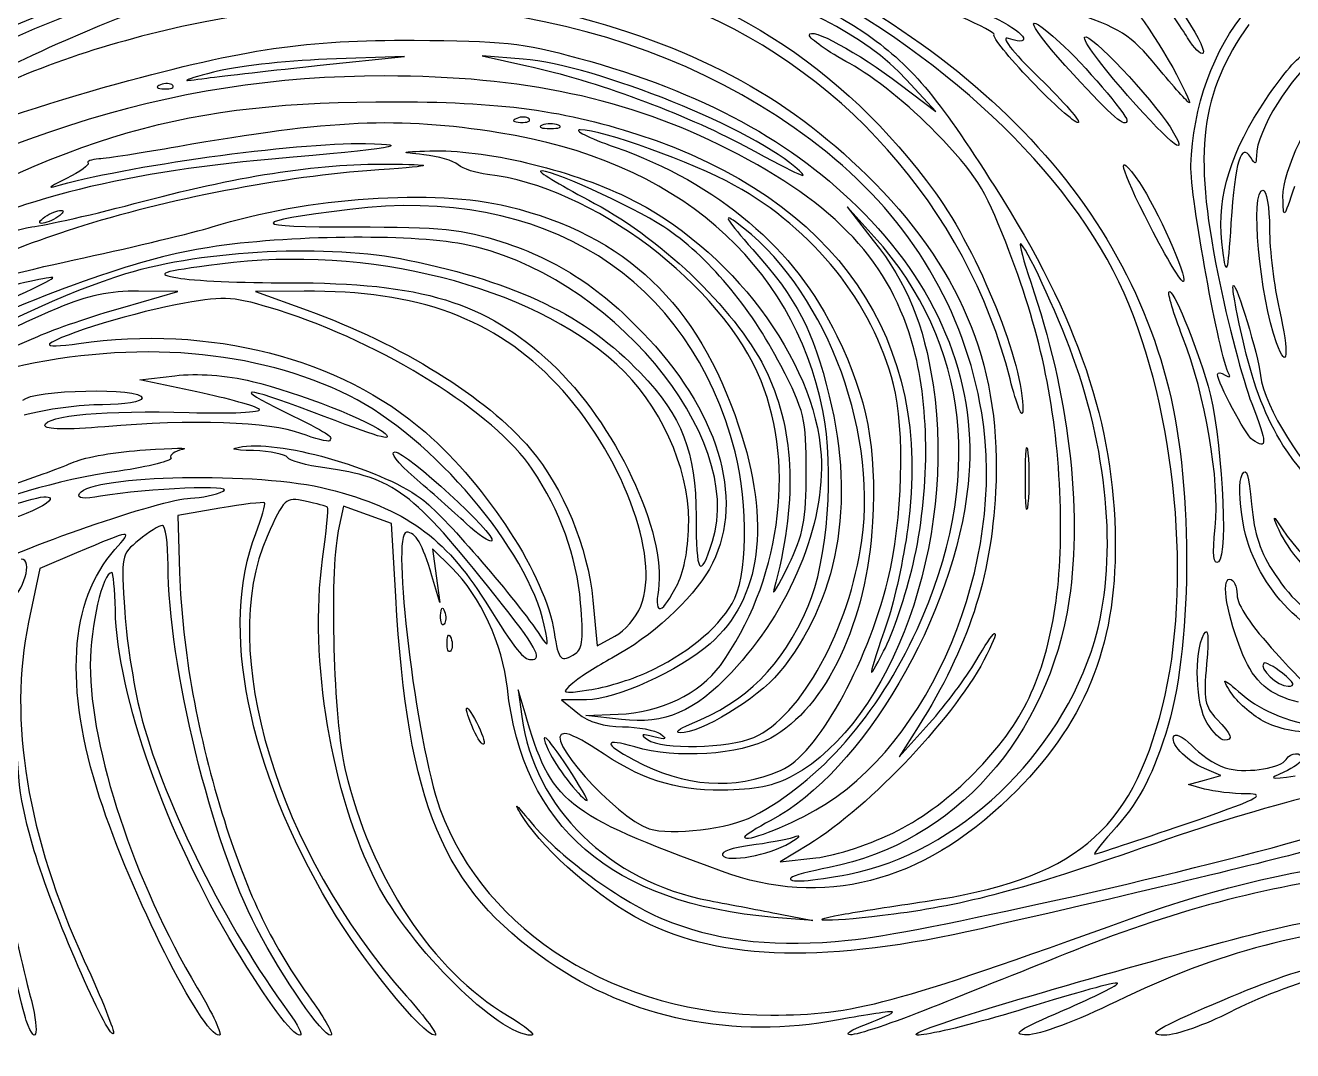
# Model space of a CAD drawing. Header units: millimetres. Extents: x 0.04 to 5.52, y 0.08 to 1.95.
# Drawn here: x 2.042 to 3.516, y 0.083 to 1.275 of the extents above; entities that cross this region are included whole.
import ezdxf

# ---------------------------------------------------------------- set-up
doc = ezdxf.new("R2010")
doc.units = ezdxf.units.MM
doc.layers.add('Layer_1', color=7, linetype='CONTINUOUS')

msp = doc.modelspace()

# ---------------------------------------------------------------- linework, layer by layer
at = {"layer": 'Layer_1', "color": 7}
for points in [[(3.393554, 1.260461)], [(2.385119, 1.22871)], [(3.358045, 1.226882)], [(3.211379, 1.210865)], [(3.260722, 1.217966)], [(2.213598, 1.205383)], [(3.323642, 1.193634)], [(2.627884, 1.166371)], [(2.661937, 1.159022)], [(2.942146, 1.10603)], [(3.504397, 1.075844)], [(2.064988, 1.052422)], [(3.349974, 1.041443)], [(3.434372, 1.013132)], [(2.056792, 0.913439)], [(3.496936, 0.905962)], [(2.362521, 0.800572)], [(3.468926, 0.793128)], [(2.950055, 0.75593)], [(3.204925, 0.748129)], [(2.554355, 0.696087)], [(3.425531, 0.691164)], [(3.074375, 0.64853)], [(2.800763, 0.625735)], [(2.757912, 0.599722)], [(2.525064, 0.588846)], [(2.532597, 0.557636)], [(2.681925, 0.544637)], [(2.764774, 0.522443)], [(3.503805, 0.521513)], [(2.735379, 0.46776)], [(3.41629, 0.463493)], [(3.481482, 0.465954)], [(2.563356, 0.455889)], [(2.889321, 0.447026)], [(2.673291, 0.411548)], [(2.920929, 0.408819)], [(2.888561, 0.355265)], [(2.961219, 0.362587)], [(2.931224, 0.324422)], [(3.056599, 0.338713)], [(2.999838, 0.287949)], [(2.991485, 0.240946)], [(3.413303, 0.132395)], [(3.115769, 0.117044)]]:
    msp.add_lwpolyline(points, close=True, dxfattribs=at)
for points in [[(2.385119, 1.22871), (2.483041, 1.238978), (2.392651, 1.235652)], [(2.621081, 1.235765), (2.573431, 1.239537), (2.625258, 1.22821)], [(3.059276, 1.206474), (3.100704, 1.175023), (3.066808, 1.211861)], [(3.029263, 1.029103), (2.997777, 1.064127), (3.028117, 1.025115)], [(2.155378, 0.947161), (2.219404, 0.965453), (2.173625, 0.966024)], [(2.366287, 0.965949), (2.309794, 0.965421), (2.370054, 0.94376)], [(2.241757, 0.848759), (2.175313, 0.862693), (2.21619, 0.867632)], [(2.268365, 0.713602), (2.219404, 0.705197), (2.221544, 0.638876)], [(2.472844, 0.610806), (2.467976, 0.695871), (2.43998, 0.705887), (2.411984, 0.715904), (2.406084, 0.687143)], [(2.538007, 0.644161), (2.51568, 0.666185), (2.519925, 0.634975), (2.52417, 0.603766), (2.514904, 0.634991)], [(2.101508, 0.661469), (2.058937, 0.643333), (2.045909, 0.580873)], [(2.702089, 0.606752), (2.707138, 0.553679), (2.72773, 0.564709)], [(2.623161, 0.475026), (2.615207, 0.502334), (2.619395, 0.471124)], [(2.694817, 0.490655), (2.665555, 0.490649), (2.684707, 0.475044)], [(2.735379, 0.467759), (2.69395, 0.4725), (2.731613, 0.473944)], [(3.080362, 0.45944), (3.058314, 0.42433), (3.093217, 0.463341)], [(3.413303, 0.386933), (3.394471, 0.392238), (3.413303, 0.397435), (3.432134, 0.402633), (3.412993, 0.410717)], [(2.952972, 0.322435), (2.919925, 0.302153), (2.961353, 0.306864)], [(2.919925, 0.241333), (2.957587, 0.233857), (2.912393, 0.237665)]]:
    msp.add_lwpolyline(points, dxfattribs=at)
for points in [[(2.089099, 1.258011), (2.512931, 1.445528), (2.883029, 1.380508), (3.100351, 1.080352)], [(2.436065, 1.38027), (2.641507, 1.400053), (2.89571, 1.350603), (3.016897, 1.267281)], [(2.782689, 1.407053), (3.104748, 1.292278), (3.311362, 1.097747), (3.37167, 0.852517)], [(1.488452, 0.99178), (2.019174, 1.2913), (2.17483, 1.355113), (2.436065, 1.38027)], [(3.066808, 1.211861), (2.97147, 1.315473), (2.733319, 1.380334), (2.486807, 1.369826)], [(2.486807, 1.369826), (2.217583, 1.35835), (2.053701, 1.295347), (1.547457, 1.008702)], [(1.729792, 1.226299), (1.836368, 1.282614), (1.934699, 1.319364), (2.078747, 1.356719)], [(2.97429, 1.127201), (2.776877, 1.287202), (2.487697, 1.339321), (2.196734, 1.267341)], [(3.319623, 0.963808), (3.257452, 1.104475), (3.105068, 1.247654), (2.922939, 1.336532)], [(3.345858, 1.339813), (3.359454, 1.335268), (3.417656, 1.249392), (3.411478, 1.242992)], [(3.168422, 1.264323), (3.171779, 1.267801), (3.102303, 1.298628), (3.042328, 1.320273)], [(3.298723, 1.325507), (3.31017, 1.325507), (3.349372, 1.275164), (3.376188, 1.226027)], [(3.393554, 1.260461), (3.386173, 1.272634), (3.369957, 1.296292), (3.35752, 1.313034)], [(3.187046, 0.864061), (3.13683, 1.062654), (2.987773, 1.22993), (2.79664, 1.302185)], [(3.260722, 1.217966), (3.206872, 1.276626), (3.197816, 1.298186), (3.245082, 1.255199)], [(2.675119, 1.287261), (2.827373, 1.247942), (2.935159, 1.188443), (3.02987, 1.091435)], [(3.166614, 1.284902), (3.202575, 1.2689), (3.217144, 1.249448), (3.185445, 1.259759)], [(3.358045, 1.226882), (3.326311, 1.265358), (3.317856, 1.270657), (3.252217, 1.293202)], [(3.397366, 1.112407), (3.399132, 1.179607), (3.424048, 1.248637), (3.462547, 1.292991)], [(2.196734, 1.267341), (2.092232, 1.241488), (2.010853, 1.209399), (1.908041, 1.153503)], [(2.953821, 1.263704), (2.953821, 1.274306), (3.010293, 1.243659), (3.059276, 1.206474)], [(3.016897, 1.267281), (3.071257, 1.229906), (3.101759, 1.193901), (3.169619, 1.087008)], [(3.273801, 1.261559), (3.279294, 1.267161), (3.351483, 1.191099), (3.373085, 1.156948)], [(3.464675, 1.276037), (3.408224, 1.196556), (3.399867, 1.129274), (3.428651, 0.98604)], [(1.699919, 1.056371), (1.874737, 1.154404), (1.990567, 1.214417), (2.089099, 1.258011)], [(2.148663, 1.207144), (2.299976, 1.248362), (2.367513, 1.258264), (2.49434, 1.257824)], [(2.49434, 1.257824), (2.595213, 1.257473), (2.621147, 1.254665), (2.685011, 1.237171)], [(3.000899, 1.230623), (2.975006, 1.244691), (2.953821, 1.259577), (2.953821, 1.263704)], [(3.211379, 1.210865), (3.18549, 1.237923), (3.166159, 1.261979), (3.168422, 1.264323)], [(3.185445, 1.259759), (3.174996, 1.263158), (3.188717, 1.245536), (3.221224, 1.213808)], [(3.245082, 1.255199), (3.271839, 1.230863), (3.322913, 1.171564), (3.322913, 1.164832)], [(3.323642, 1.193634), (3.293294, 1.227999), (3.270866, 1.258565), (3.273801, 1.261559)], [(3.411478, 1.242992), (3.409, 1.240426), (3.400935, 1.248287), (3.393554, 1.260461)], [(3.546401, 1.240595), (3.513871, 1.217411), (3.473729, 1.152743), (3.473447, 1.123065)], [(3.477308, 1.178049), (3.495938, 1.20734), (3.517843, 1.235), (3.525987, 1.239515)], [(2.2533, 1.213819), (2.271943, 1.216361), (2.331261, 1.223062), (2.385119, 1.22871)], [(2.392651, 1.235652), (2.342937, 1.233823), (2.283618, 1.227122), (2.260833, 1.220761)], [(2.942146, 1.106029), (2.891664, 1.15394), (2.705752, 1.229064), (2.621081, 1.235765)], [(2.625258, 1.22821), (2.704252, 1.210945), (2.807421, 1.172949), (2.878496, 1.134944)], [(2.685011, 1.237171), (2.830091, 1.197429), (2.935065, 1.140309), (3.017365, 1.056324)], [(3.100904, 1.150191), (3.070142, 1.182073), (3.028262, 1.215756), (3.000899, 1.230623)], [(3.395539, 1.185064), (3.393887, 1.185064), (3.377015, 1.203882), (3.358045, 1.226882)], [(3.376188, 1.226027), (3.388483, 1.203497), (3.397191, 1.185064), (3.395539, 1.185064)], [(2.460246, 1.21625), (2.208116, 1.216325), (1.984427, 1.143978), (1.699662, 0.970263)], [(2.213598, 1.205383), (2.211094, 1.207975), (2.204598, 1.208253), (2.19916, 1.205999)], [(2.260833, 1.220761), (2.220893, 1.209612), (2.220623, 1.209363), (2.2533, 1.213819)], [(2.859665, 1.130922), (2.743516, 1.189919), (2.620481, 1.216204), (2.460246, 1.21625)], [(3.266201, 1.162006), (3.261939, 1.161821), (3.237269, 1.183807), (3.211379, 1.210865)], [(3.221224, 1.213808), (3.250224, 1.185502), (3.270464, 1.162192), (3.266201, 1.162006)], [(3.322913, 1.164832), (3.322913, 1.154262), (3.30571, 1.168959), (3.260722, 1.217966)], [(1.700923, 1.018565), (1.830592, 1.098485), (1.97857, 1.16081), (2.148663, 1.207144)], [(2.19916, 1.205999), (2.193151, 1.203508), (2.194936, 1.201659), (2.203711, 1.201285)], [(2.203711, 1.201285), (2.211652, 1.200946), (2.216101, 1.202791), (2.213598, 1.205383)], [(3.373085, 1.156948), (3.39797, 1.117608), (3.377112, 1.133084), (3.323642, 1.193634)], [(1.81265, 0.987157), (2.085948, 1.14515), (2.21027, 1.183989), (2.449601, 1.186145)], [(2.449601, 1.186145), (2.586164, 1.187375), (2.663273, 1.177813), (2.75421, 1.148373)], [(3.504397, 1.075844), (3.504003, 1.105731), (3.538396, 1.177867), (3.555799, 1.183682)], [(2.592851, 1.150298), (2.47466, 1.168753), (2.399169, 1.16545), (2.219404, 1.133958)], [(2.613447, 1.166987), (2.607438, 1.164496), (2.609223, 1.162647), (2.617998, 1.162273)], [(2.627884, 1.166371), (2.625381, 1.168963), (2.618884, 1.169241), (2.613447, 1.166987)], [(2.617998, 1.162273), (2.625938, 1.161934), (2.630387, 1.163778), (2.627884, 1.166371)], [(3.434372, 1.013131), (3.426485, 1.068035), (3.439755, 1.119005), (3.477308, 1.178049)], [(2.969476, 0.827107), (2.934713, 1.000563), (2.797452, 1.11835), (2.592851, 1.150298)], [(2.643106, 1.159022), (2.637927, 1.156857), (2.642164, 1.155086), (2.652522, 1.155086)], [(2.661937, 1.159022), (2.656759, 1.161186), (2.648285, 1.161186), (2.643106, 1.159022)], [(2.652522, 1.155086), (2.662879, 1.155086), (2.667116, 1.156857), (2.661937, 1.159022)], [(2.68734, 1.153655), (2.678547, 1.153545), (2.696775, 1.144504), (2.727847, 1.133564)], [(2.866793, 1.088965), (2.81746, 1.116185), (2.71264, 1.153971), (2.68734, 1.153655)], [(3.182055, 1.022891), (3.157526, 1.08585), (3.1469, 1.102519), (3.100904, 1.150191)], [(2.074925, 1.087315), (2.157381, 1.111644), (2.35453, 1.138974), (2.437846, 1.137625)], [(2.437846, 1.137625), (2.498015, 1.136653), (2.469666, 1.131938), (2.328625, 1.119466)], [(2.75421, 1.148373), (2.985623, 1.073454), (3.09868, 0.908683), (3.068251, 0.690684)], [(2.878496, 1.134944), (2.94698, 1.098326), (2.953277, 1.095465), (2.942146, 1.10603)], [(3.466856, 1.12153), (3.455666, 1.139823), (3.44886, 1.117165), (3.443949, 1.045273)], [(2.219404, 1.133958), (2.177975, 1.126701), (2.136735, 1.120308), (2.127759, 1.119752)], [(2.505543, 1.124653), (2.476812, 1.127685), (2.477118, 1.127881), (2.512584, 1.129136)], [(2.545514, 1.11294), (2.540049, 1.117638), (2.522062, 1.122909), (2.505543, 1.124653)], [(2.512584, 1.129136), (2.57456, 1.131329), (2.674129, 1.107936), (2.741709, 1.075306)], [(2.727847, 1.133564), (2.84826, 1.091164), (2.936869, 1.015755), (2.985807, 0.914029)], [(3.075238, 0.898921), (3.048372, 0.999278), (2.98539, 1.06706), (2.859665, 1.130922)], [(3.154132, 0.824625), (3.134017, 0.943971), (3.072349, 1.047726), (2.97429, 1.127201)], [(3.349974, 1.041443), (3.314325, 1.110858), (3.308534, 1.134268), (3.337399, 1.092278)], [(3.473447, 1.123065), (3.473368, 1.113289), (3.472077, 1.112991), (3.466856, 1.12153)], [(2.328625, 1.119466), (2.146941, 1.1034), (2.019314, 1.069968), (1.908418, 1.009393)], [(2.115105, 1.114944), (2.117122, 1.112853), (2.105823, 1.104874), (2.089997, 1.097209)], [(2.43917, 1.106009), (2.334245, 1.098218), (2.191347, 1.0696), (2.090835, 1.03625)], [(2.127759, 1.119752), (2.118782, 1.119197), (2.113088, 1.117032), (2.115105, 1.114944)], [(2.179536, 1.070575), (2.296472, 1.101601), (2.389261, 1.115298), (2.471742, 1.11371)], [(2.471742, 1.11371), (2.52208, 1.112741), (2.518531, 1.111903), (2.43917, 1.106009)], [(2.579506, 1.10173), (2.566275, 1.103199), (2.550979, 1.108241), (2.545514, 1.11294)], [(2.640979, 1.105486), (2.639572, 1.104029), (2.667863, 1.087222), (2.703848, 1.06814)], [(2.784382, 1.040858), (2.747671, 1.065019), (2.646103, 1.110793), (2.640979, 1.105486)], [(3.441484, 0.869936), (3.430665, 0.888069), (3.396416, 1.076296), (3.397366, 1.112407)], [(2.089997, 1.097209), (2.074171, 1.089543), (2.067388, 1.085091), (2.074925, 1.087315)], [(2.897701, 0.861541), (2.852613, 0.973318), (2.70023, 1.088344), (2.579506, 1.10173)], [(3.02987, 1.091435), (3.134047, 0.984731), (3.177602, 0.873334), (3.170198, 0.73253)], [(3.337399, 1.092278), (3.357777, 1.062635), (3.393466, 0.982461), (3.38855, 0.97737)], [(2.259446, 1.040853), (2.369978, 1.075301), (2.518126, 1.085481), (2.60356, 1.064499)], [(2.867308, 0.779278), (2.815142, 0.982337), (2.645013, 1.089357), (2.419403, 1.061033)], [(3.051687, 0.857578), (3.026958, 0.952709), (2.958522, 1.038353), (2.866793, 1.088965)], [(3.100351, 1.080352), (3.1508, 1.010675), (3.203049, 0.880564), (3.201978, 0.827282)], [(3.169619, 1.087008), (3.26658, 0.934274), (3.30821, 0.811279), (3.309414, 0.673987)], [(3.496937, 0.905962), (3.477173, 0.95981), (3.466132, 1.083634), (3.481095, 1.083634)], [(3.481095, 1.083634), (3.485238, 1.083634), (3.488677, 1.063445), (3.488739, 1.03877)], [(3.517726, 1.087915), (3.505002, 1.049305), (3.504742, 1.049069), (3.504397, 1.075844)], [(2.049923, 1.040889), (2.064423, 1.042149), (2.122749, 1.055508), (2.179536, 1.070575)], [(2.419403, 1.061033), (2.298953, 1.045912), (2.300345, 1.040719), (2.424855, 1.0407)], [(2.60356, 1.064499), (2.740997, 1.030746), (2.823487, 0.952167), (2.87151, 0.809252)], [(2.703848, 1.06814), (2.785763, 1.0247), (2.87284, 0.938967), (2.904945, 0.870147)], [(2.741709, 1.075306), (2.861323, 1.017552), (2.960389, 0.885922), (2.967393, 0.775438)], [(2.061222, 1.044858), (2.057079, 1.044858), (2.058774, 1.04826), (2.064988, 1.052422)], [(2.080053, 1.052422), (2.073839, 1.048262), (2.065365, 1.044858), (2.061222, 1.044858)], [(2.064988, 1.052422), (2.071202, 1.056581), (2.079676, 1.059985), (2.083819, 1.059985)], [(2.083819, 1.059985), (2.087962, 1.059985), (2.086267, 1.056583), (2.080053, 1.052422)], [(2.867922, 1.046566), (2.851995, 1.058112), (2.85838, 1.04792), (2.888059, 1.014425)], [(3.014774, 0.675955), (3.033445, 0.81028), (2.968792, 0.973447), (2.867922, 1.046566)], [(3.017365, 1.056324), (3.107813, 0.964025), (3.150016, 0.854263), (3.138372, 0.741607)], [(1.863891, 0.969436), (1.858362, 0.975163), (2.023506, 1.038593), (2.049923, 1.040889)], [(2.090835, 1.03625), (2.008805, 1.009031), (1.889367, 0.958652), (1.894431, 0.953406)], [(2.110183, 1.00486), (2.170254, 1.017792), (2.237423, 1.033989), (2.259446, 1.040853)], [(2.551333, 1.02056), (2.487213, 1.032691), (2.347096, 1.030981), (2.255895, 1.016954)], [(2.424855, 1.0407), (2.526004, 1.040685), (2.551001, 1.038169), (2.596028, 1.023469)], [(2.920593, 0.879374), (2.885, 0.948384), (2.835222, 1.007398), (2.784382, 1.040858)], [(3.38855, 0.97737), (3.386515, 0.975259), (3.369155, 1.004094), (3.349974, 1.041443)], [(3.443949, 1.045273), (3.439804, 0.984592), (3.438905, 0.981574), (3.434372, 1.013132)], [(3.488739, 1.03877), (3.488778, 1.014095), (3.493959, 0.971455), (3.500204, 0.944013)], [(2.255895, 1.016954), (2.178095, 1.004988), (2.081216, 0.971183), (1.921871, 0.900398)], [(2.159144, 0.986417), (2.251462, 1.014465), (2.395052, 1.021387), (2.487087, 1.002226)], [(2.729984, 0.880624), (2.629524, 0.972221), (2.440443, 1.020052), (2.268211, 0.997436)], [(2.841179, 0.675091), (2.880135, 0.79736), (2.719579, 0.988729), (2.551333, 1.02056)], [(2.596028, 1.023469), (2.663208, 1.001537), (2.712563, 0.968903), (2.766892, 0.910491)], [(3.028117, 1.025115), (3.067869, 0.974001), (3.086856, 0.928017), (3.097562, 0.85693)], [(3.078954, 0.572575), (3.157951, 0.744877), (3.14048, 0.90539), (3.029263, 1.029103)], [(3.244941, 0.732524), (3.240111, 0.836373), (3.221823, 0.920816), (3.182055, 1.022891)], [(3.19907, 1.021213), (3.197382, 1.021213), (3.202865, 1.001025), (3.211255, 0.97635)], [(3.260149, 0.88975), (3.241146, 0.942047), (3.204364, 1.021213), (3.19907, 1.021213)], [(1.949396, 0.965615), (1.977757, 0.974267), (2.050111, 0.991927), (2.110183, 1.00486)], [(2.487087, 1.002226), (2.615411, 0.97551), (2.693578, 0.937574), (2.756983, 0.871239)], [(2.888059, 1.014425), (2.940078, 0.955715), (2.957516, 0.922213), (2.976883, 0.843778)], [(2.268211, 0.997436), (2.197517, 0.988154), (2.19242, 0.986473), (2.219404, 0.981342)], [(1.473688, 0.606199), (1.787646, 0.813541), (2.026841, 0.946221), (2.159144, 0.986417)], [(2.073885, 0.981972), (2.057943, 0.982327), (1.915834, 0.944322), (1.851592, 0.922507)], [(1.978364, 0.936422), (2.036365, 0.96135), (2.079349, 0.981847), (2.073885, 0.981972)], [(2.219404, 0.981342), (2.235975, 0.978193), (2.294079, 0.975667), (2.348522, 0.975734)], [(2.348522, 0.975734), (2.503708, 0.975931), (2.57701, 0.953479), (2.653443, 0.882366)], [(3.211255, 0.97635), (3.255233, 0.847011), (3.271462, 0.712813), (3.255839, 0.607686)], [(3.428651, 0.98604), (3.439955, 0.92979), (3.45768, 0.86203), (3.46804, 0.835462)], [(3.446536, 0.972428), (3.45013, 0.976148), (3.475555, 0.892195), (3.478241, 0.867739)], [(2.173625, 0.966024), (2.140775, 0.966433), (2.11429, 0.960891), (2.079849, 0.946394)], [(2.336358, 0.943711), (2.284898, 0.959855), (2.275521, 0.960576), (2.227137, 0.952113)], [(2.660146, 0.857895), (2.587962, 0.934309), (2.49855, 0.967186), (2.366287, 0.965949)], [(3.36437, 0.482961), (3.399386, 0.622936), (3.380479, 0.826119), (3.319623, 0.963808)], [(3.387716, 0.913015), (3.37722, 0.939932), (3.370124, 0.9635), (3.371947, 0.965388)], [(3.371947, 0.965388), (3.376244, 0.969839), (3.401687, 0.908215), (3.417268, 0.855618)], [(3.459567, 0.901177), (3.45073, 0.938635), (3.444866, 0.970698), (3.446536, 0.972428)], [(2.079849, 0.946394), (2.023405, 0.922637), (1.914338, 0.866591), (1.914338, 0.861344)], [(2.056792, 0.913441), (2.0758, 0.921926), (2.120163, 0.9371), (2.155378, 0.947161)], [(2.227137, 0.952113), (2.173808, 0.942784), (2.081264, 0.914711), (2.070458, 0.904585)], [(2.631552, 0.75902), (2.588148, 0.824124), (2.458011, 0.905546), (2.336358, 0.943711)], [(2.370054, 0.94376), (2.4788, 0.904669), (2.578568, 0.842635), (2.629692, 0.782322)], [(3.500204, 0.944013), (3.511795, 0.89308), (3.509875, 0.870715), (3.496936, 0.905962)], [(2.104354, 0.904983), (2.255939, 0.927335), (2.408294, 0.888385), (2.507311, 0.801966)], [(2.985807, 0.914029), (3.021246, 0.840365), (3.031914, 0.784534), (3.027197, 0.697414)], [(1.914338, 0.861344), (1.914338, 0.857178), (2.005179, 0.890399), (2.056792, 0.913439)], [(2.419015, 0.844272), (2.311151, 0.89813), (2.168399, 0.90997), (2.027326, 0.876758)], [(2.070458, 0.904585), (2.067253, 0.901581), (2.082506, 0.901759), (2.104354, 0.904983)], [(2.766892, 0.910491), (2.852361, 0.818598), (2.879248, 0.716645), (2.83748, 0.64282)], [(3.074375, 0.64853), (3.093633, 0.731739), (3.093968, 0.828952), (3.075238, 0.898921)], [(3.425531, 0.691164), (3.431088, 0.746473), (3.414337, 0.844746), (3.387716, 0.913015)], [(3.504362, 0.787031), (3.485092, 0.817913), (3.470344, 0.855494), (3.459567, 0.901177)], [(3.285181, 0.558573), (3.311942, 0.64832), (3.302504, 0.773193), (3.260149, 0.88975)], [(2.21619, 0.867632), (2.242019, 0.870754), (2.27509, 0.868325), (2.306027, 0.861034)], [(2.653443, 0.882366), (2.727522, 0.813444), (2.788475, 0.68455), (2.778152, 0.618653)], [(2.81342, 0.698567), (2.813562, 0.761617), (2.779865, 0.835143), (2.729984, 0.880624)], [(2.756983, 0.871239), (2.806228, 0.81972), (2.822003, 0.779152), (2.822003, 0.704024)], [(2.904945, 0.870147), (2.937161, 0.801088), (2.939631, 0.717912), (2.91242, 0.618442)], [(2.950055, 0.75593), (2.950055, 0.818115), (2.948218, 0.825812), (2.920593, 0.879374)], [(3.428367, 0.869231), (3.428367, 0.871802), (3.432281, 0.871397), (3.437064, 0.868338)], [(3.437064, 0.868338), (3.441847, 0.865275), (3.443836, 0.865995), (3.441484, 0.869936)], [(2.375157, 0.825725), (2.294908, 0.856237), (2.281182, 0.856186), (2.343582, 0.825607)], [(2.306027, 0.861034), (2.357319, 0.848948), (2.447546, 0.813558), (2.460443, 0.800466)], [(2.757912, 0.599721), (2.78097, 0.657382), (2.735077, 0.778574), (2.660146, 0.857895)], [(2.850263, 0.530763), (2.919151, 0.625884), (2.938457, 0.760502), (2.897701, 0.861541)], [(3.097562, 0.85693), (3.124957, 0.675035), (3.050099, 0.465785), (2.93499, 0.402494)], [(3.044986, 0.629891), (3.062034, 0.698434), (3.06519, 0.805637), (3.051687, 0.857578)], [(3.201978, 0.827282), (3.20175, 0.815933), (3.195031, 0.832483), (3.187046, 0.864061)], [(3.417268, 0.855618), (3.432797, 0.803197), (3.44141, 0.658965), (3.429468, 0.651319)], [(3.468925, 0.793128), (3.460855, 0.798632), (3.428367, 0.859594), (3.428367, 0.869231)], [(3.478241, 0.867739), (3.482186, 0.831818), (3.530873, 0.754472), (3.559472, 0.738692)], [(2.039455, 0.839076), (2.049544, 0.851726), (2.177975, 0.854212), (2.177975, 0.841757)], [(2.177975, 0.841757), (2.177975, 0.837407), (2.157623, 0.833955), (2.131984, 0.833955)], [(2.314291, 0.828538), (2.310941, 0.831995), (2.278302, 0.841095), (2.241757, 0.848759)], [(2.645546, 0.577375), (2.626778, 0.664954), (2.51545, 0.796119), (2.419015, 0.844272)], [(2.976883, 0.843778), (3.007812, 0.718512), (2.98723, 0.605421), (2.918327, 0.522039)], [(3.37167, 0.852517), (3.400689, 0.734513), (3.399002, 0.546633), (3.368069, 0.451517)], [(2.131984, 0.833955), (2.10669, 0.833955), (2.065661, 0.828497), (2.040811, 0.821827)], [(2.064988, 0.809707), (2.064988, 0.821378), (2.136193, 0.827836), (2.232643, 0.824912)], [(2.232643, 0.824912), (2.280898, 0.823452), (2.317639, 0.82507), (2.314291, 0.828538)], [(2.343582, 0.825607), (2.3952, 0.800313), (2.400817, 0.7967), (2.39579, 0.792021)], [(2.460443, 0.800466), (2.469934, 0.790833), (2.45634, 0.794859), (2.375157, 0.825725)], [(2.95234, 0.599463), (2.974966, 0.651123), (2.983098, 0.759142), (2.969476, 0.827107)], [(3.46804, 0.835462), (3.486319, 0.788585), (3.486475, 0.781157), (3.468926, 0.793128)], [(2.362521, 0.800574), (2.327542, 0.813891), (2.234083, 0.817068), (2.134663, 0.808318)], [(2.961219, 0.362587), (3.09486, 0.43793), (3.183517, 0.65027), (3.154132, 0.824625)], [(2.134663, 0.808318), (2.090877, 0.804463), (2.064988, 0.804979), (2.064988, 0.809707)], [(2.39579, 0.792021), (2.394063, 0.790415), (2.379093, 0.794261), (2.362521, 0.800572)], [(2.507311, 0.801966), (2.579977, 0.738544), (2.647016, 0.634396), (2.657062, 0.569319)], [(2.87151, 0.809252), (2.909442, 0.696366), (2.897877, 0.607987), (2.838364, 0.555946)], [(2.098884, 0.767387), (2.111313, 0.772927), (2.148599, 0.779271), (2.181741, 0.781485)], [(2.181741, 0.781485), (2.214884, 0.783698), (2.234324, 0.783871), (2.224942, 0.781879)], [(2.224942, 0.781879), (2.215559, 0.779875), (2.209519, 0.775491), (2.21152, 0.772138)], [(2.307466, 0.780506), (2.281571, 0.781365), (2.278168, 0.782605), (2.294729, 0.785149)], [(2.294729, 0.785149), (2.343049, 0.792577), (2.46212, 0.757147), (2.505638, 0.722393)], [(2.629692, 0.782322), (2.667313, 0.737938), (2.696295, 0.667653), (2.702089, 0.606752)], [(3.204925, 0.748129), (3.204925, 0.780314), (3.206255, 0.793481), (3.20788, 0.777388)], [(3.606367, 0.693529), (3.585636, 0.693529), (3.532064, 0.742635), (3.504362, 0.787031)], [(2.025097, 0.740263), (2.053251, 0.749642), (2.086456, 0.761847), (2.098884, 0.767387)], [(2.21152, 0.772138), (2.21352, 0.768783), (2.186353, 0.761867), (2.151148, 0.756765)], [(2.346842, 0.772563), (2.34462, 0.776288), (2.3269, 0.779863), (2.307466, 0.780506)], [(2.390599, 0.760346), (2.368756, 0.763338), (2.349065, 0.768838), (2.346842, 0.772563)], [(2.49412, 0.749729), (2.474488, 0.766582), (2.465301, 0.778784), (2.472091, 0.778988)], [(2.472091, 0.778988), (2.484943, 0.779382), (2.590772, 0.682112), (2.584704, 0.67549)], [(2.967393, 0.775438), (2.972478, 0.695217), (2.931249, 0.595178), (2.863145, 0.522485)], [(2.864044, 0.602736), (2.881897, 0.633063), (2.883439, 0.716488), (2.867308, 0.779278)], [(3.20788, 0.777388), (3.209505, 0.761296), (3.209505, 0.734963), (3.20788, 0.71887)], [(2.151148, 0.756765), (2.078084, 0.746178), (2.000218, 0.723061), (1.978257, 0.705437)], [(2.105232, 0.730537), (2.118481, 0.752743), (2.314517, 0.75635), (2.394319, 0.735856)], [(2.588367, 0.612146), (2.492267, 0.733244), (2.470763, 0.749358), (2.390599, 0.760346)], [(2.68784, 0.603239), (2.682859, 0.658484), (2.66426, 0.709959), (2.631552, 0.75902)], [(2.929232, 0.646696), (2.947091, 0.683502), (2.950055, 0.699048), (2.950055, 0.75593)], [(3.458052, 0.696339), (3.453306, 0.722929), (3.452889, 0.745273), (3.456997, 0.752876)], [(3.456997, 0.752876), (3.461847, 0.761853), (3.464965, 0.751994), (3.467907, 0.718386)], [(2.272131, 0.733209), (2.288233, 0.741108), (2.184614, 0.736863), (2.129726, 0.727372)], [(2.554355, 0.696087), (2.539748, 0.709691), (2.512643, 0.73383), (2.49412, 0.749729)], [(3.138372, 0.741607), (3.12259, 0.588907), (3.015843, 0.406864), (2.908966, 0.350386)], [(3.20788, 0.71887), (3.206255, 0.702778), (3.204925, 0.715945), (3.204925, 0.748129)], [(1.980516, 0.637374), (2.032819, 0.66625), (2.200958, 0.724461), (2.234399, 0.72527)], [(1.985897, 0.70224), (2.041489, 0.723907), (2.07359, 0.731957), (2.070886, 0.723556)], [(2.070886, 0.723556), (2.069366, 0.718833), (2.049622, 0.708967), (2.02701, 0.70163)], [(2.129726, 0.727372), (2.109865, 0.723939), (2.101908, 0.724967), (2.105232, 0.730537)], [(2.234399, 0.72527), (2.246866, 0.725585), (2.263846, 0.729144), (2.272131, 0.733209)], [(2.367634, 0.721693), (2.344444, 0.726497), (2.343097, 0.725252), (2.323382, 0.680811)], [(2.394319, 0.735856), (2.483767, 0.712884), (2.529776, 0.679988), (2.576736, 0.605428)], [(2.505638, 0.722393), (2.532382, 0.701034), (2.613434, 0.606839), (2.641266, 0.564771)], [(3.170198, 0.73253), (3.1649, 0.631761), (3.138857, 0.552594), (3.080362, 0.45944)], [(3.209156, 0.492905), (3.237819, 0.554235), (3.249572, 0.632937), (3.244941, 0.732524)], [(2.320152, 0.719778), (2.318598, 0.721006), (2.295294, 0.718227), (2.268365, 0.713602)], [(2.310028, 0.684064), (2.31715, 0.70248), (2.321707, 0.718551), (2.320152, 0.719778)], [(2.393596, 0.714622), (2.392472, 0.715787), (2.380789, 0.718968), (2.367634, 0.721693)], [(2.387699, 0.654234), (2.392066, 0.686283), (2.394719, 0.713458), (2.393596, 0.714622)], [(3.467907, 0.718386), (3.470998, 0.683103), (3.477847, 0.662564), (3.495286, 0.636309)], [(2.201589, 0.693493), (2.198004, 0.693493), (2.185678, 0.685839), (2.174198, 0.676485)], [(2.208105, 0.647454), (2.208105, 0.672776), (2.205173, 0.693493), (2.201589, 0.693493)], [(2.584704, 0.67549), (2.582618, 0.673215), (2.568961, 0.682483), (2.554355, 0.696087)], [(2.800763, 0.625735), (2.808458, 0.64098), (2.813354, 0.669152), (2.81342, 0.698567)], [(2.822003, 0.704024), (2.822003, 0.636482), (2.826646, 0.629476), (2.841179, 0.675091)], [(3.027197, 0.697414), (3.020957, 0.582153), (2.973594, 0.48162), (2.908814, 0.446136)], [(3.596675, 0.546533), (3.52631, 0.564857), (3.470814, 0.62483), (3.458052, 0.696339)], [(3.499831, 0.688039), (3.493551, 0.701786), (3.492699, 0.706202), (3.497937, 0.697852)], [(3.497937, 0.697852), (3.525595, 0.65376), (3.577956, 0.6053), (3.620853, 0.584093)], [(2.146362, 0.665438), (2.167968, 0.689539), (2.167242, 0.689474), (2.101508, 0.661469)], [(2.323382, 0.680811), (2.264399, 0.547858), (2.335251, 0.314028), (2.485433, 0.146001)], [(2.396613, 0.250702), (2.300669, 0.412193), (2.268039, 0.575503), (2.310028, 0.684064)], [(2.406084, 0.687143), (2.395444, 0.63528), (2.400356, 0.467359), (2.414229, 0.408705)], [(2.485467, 0.685691), (2.466915, 0.685691), (2.496549, 0.439891), (2.524272, 0.363825)], [(2.514904, 0.634991), (2.503766, 0.672528), (2.496123, 0.685691), (2.485467, 0.685691)], [(3.068251, 0.690684), (3.063229, 0.654702), (3.052724, 0.606385), (3.044906, 0.583313)], [(3.429468, 0.651319), (3.42336, 0.64741), (3.422257, 0.658575), (3.425531, 0.691164)], [(3.660701, 0.556156), (3.593953, 0.580853), (3.521758, 0.64004), (3.499831, 0.688039)], [(2.128579, 0.377234), (2.087001, 0.505939), (2.093183, 0.606119), (2.146362, 0.665438)], [(2.174198, 0.676485), (2.153551, 0.659663), (2.153372, 0.658748), (2.15778, 0.592609)], [(2.889322, 0.447027), (2.943918, 0.470657), (3.000619, 0.574126), (3.014774, 0.675955)], [(3.309414, 0.673987), (3.310492, 0.551205), (3.273302, 0.4613), (3.186559, 0.376988)], [(2.022772, 0.603948), (2.040288, 0.615837), (2.051524, 0.654481), (2.037465, 0.654481)], [(2.450216, 0.279065), (2.398284, 0.379991), (2.371903, 0.538304), (2.387699, 0.654234)], [(3.04011, 0.547099), (3.050747, 0.567418), (3.066166, 0.613062), (3.074375, 0.64853)], [(2.142704, 0.638876), (2.132134, 0.638876), (2.117715, 0.57671), (2.117715, 0.531141)], [(2.146836, 0.595215), (2.146301, 0.619229), (2.144442, 0.638876), (2.142704, 0.638876)], [(2.311044, 0.225349), (2.258938, 0.324102), (2.208105, 0.532544), (2.208105, 0.647454)], [(2.221544, 0.638876), (2.224469, 0.54825), (2.242572, 0.447877), (2.273611, 0.350187)], [(2.602659, 0.504446), (2.597277, 0.554954), (2.571106, 0.611511), (2.538007, 0.644161)], [(2.83748, 0.64282), (2.81705, 0.60671), (2.7701, 0.563807), (2.72408, 0.539194)], [(2.91242, 0.618442), (2.910214, 0.61038), (2.91778, 0.623094), (2.929232, 0.646696)], [(3.495286, 0.636309), (3.534647, 0.57705), (3.583971, 0.55485), (3.752264, 0.520648)], [(2.778152, 0.618653), (2.773182, 0.58693), (2.782678, 0.589904), (2.800763, 0.625735)], [(2.920929, 0.408819), (2.962151, 0.426376), (3.020012, 0.529485), (3.044986, 0.629891)], [(3.457841, 0.542967), (3.439417, 0.587486), (3.431872, 0.631107), (3.442594, 0.631107)], [(3.442594, 0.631107), (3.447198, 0.631107), (3.450965, 0.622866), (3.450965, 0.612793)], [(2.650107, 0.186402), (2.527336, 0.271459), (2.486697, 0.368755), (2.472844, 0.610806)], [(2.576736, 0.605428), (2.613924, 0.546384), (2.620945, 0.537463), (2.630221, 0.537463)], [(2.630221, 0.537463), (2.644444, 0.537463), (2.636775, 0.551146), (2.588367, 0.612146)], [(3.255839, 0.607686), (3.232008, 0.447333), (3.121919, 0.324172), (2.97696, 0.295696)], [(3.450965, 0.612793), (3.450965, 0.601082), (3.467221, 0.576783), (3.496053, 0.545397)], [(2.286057, 0.201941), (2.20626, 0.334184), (2.149048, 0.495796), (2.146836, 0.595215)], [(2.15778, 0.592609), (2.160232, 0.555832), (2.169366, 0.499408), (2.17808, 0.467223)], [(2.525064, 0.588846), (2.525426, 0.597936), (2.527211, 0.599785), (2.529615, 0.593561)], [(2.529615, 0.593561), (2.531791, 0.587928), (2.531523, 0.581199), (2.52902, 0.578606)], [(2.681925, 0.544635), (2.690082, 0.549984), (2.691433, 0.563374), (2.68784, 0.603239)], [(2.72773, 0.564709), (2.739056, 0.570776), (2.752638, 0.586531), (2.757912, 0.599722)], [(2.764774, 0.522443), (2.809588, 0.542977), (2.846387, 0.572741), (2.864044, 0.602736)], [(2.81447, 0.462001), (2.881781, 0.489338), (2.921413, 0.528853), (2.95234, 0.599463)], [(2.045909, 0.580873), (2.022199, 0.467208), (2.044594, 0.331241), (2.110767, 0.187083)], [(2.52902, 0.578606), (2.526517, 0.576011), (2.524737, 0.580622), (2.525064, 0.588846)], [(2.641266, 0.564771), (2.650546, 0.550745), (2.650979, 0.55202), (2.645546, 0.577375)], [(3.044906, 0.583313), (3.020553, 0.511436), (3.020252, 0.509165), (3.04011, 0.547099)], [(3.147141, 0.535514), (3.169552, 0.574583), (3.178104, 0.579721), (3.160129, 0.543316)], [(3.412485, 0.566899), (3.417455, 0.576098), (3.418425, 0.565285), (3.415563, 0.532591)], [(2.532597, 0.557636), (2.532959, 0.566726), (2.534743, 0.568574), (2.537147, 0.56235)], [(2.537147, 0.56235), (2.539323, 0.556718), (2.539056, 0.549988), (2.536553, 0.547396)], [(2.657062, 0.569319), (2.662225, 0.535877), (2.664748, 0.533372), (2.681925, 0.544637)], [(2.888561, 0.355265), (2.966071, 0.396134), (3.033175, 0.472726), (3.078954, 0.572575)], [(3.41629, 0.463493), (3.402746, 0.484905), (3.400542, 0.544793), (3.412485, 0.566899)], [(2.536553, 0.547396), (2.53405, 0.544805), (2.53227, 0.549411), (2.532597, 0.557636)], [(2.838364, 0.555946), (2.802367, 0.524469), (2.728039, 0.490662), (2.694817, 0.490655)], [(2.999838, 0.287949), (3.125988, 0.31273), (3.245741, 0.426306), (3.285181, 0.558573)], [(3.496053, 0.545397), (3.541027, 0.496439), (3.541227, 0.496327), (3.575144, 0.501143)], [(2.117715, 0.531141), (2.117715, 0.43278), (2.168541, 0.279399), (2.242068, 0.155868)], [(2.72408, 0.539194), (2.707509, 0.530331), (2.687171, 0.517298), (2.678885, 0.510232)], [(2.731613, 0.473944), (2.780401, 0.475815), (2.826432, 0.497857), (2.850263, 0.530763)], [(3.160129, 0.543316), (3.126204, 0.474608), (3.024867, 0.366557), (2.952972, 0.322435)], [(3.093217, 0.463341), (3.112413, 0.484798), (3.136679, 0.517276), (3.147141, 0.535514)], [(3.415563, 0.532591), (3.411918, 0.490948), (3.413431, 0.48273), (3.427408, 0.468252)], [(3.522523, 0.487796), (3.489247, 0.495908), (3.470805, 0.511637), (3.457841, 0.542967)], [(3.482017, 0.533232), (3.476121, 0.527124), (3.498109, 0.50627), (3.510264, 0.506443)], [(3.503805, 0.521513), (3.49351, 0.529707), (3.483705, 0.534981), (3.482017, 0.533232)], [(2.697397, 0.50217), (2.715864, 0.504804), (2.746184, 0.513925), (2.764774, 0.522443)], [(2.863145, 0.522485), (2.820234, 0.476684), (2.785901, 0.461978), (2.735379, 0.46776)], [(2.918327, 0.522039), (2.89372, 0.492261), (2.826044, 0.45109), (2.803576, 0.45223)], [(3.443937, 0.499113), (3.43253, 0.517341), (3.432966, 0.517261), (3.456957, 0.496724)], [(3.510264, 0.506443), (3.519403, 0.506561), (3.517759, 0.510408), (3.503805, 0.521513)], [(2.912393, 0.237665), (2.723799, 0.253549), (2.619853, 0.343081), (2.602659, 0.504446)], [(2.678885, 0.510232), (2.664534, 0.497994), (2.665411, 0.497612), (2.697397, 0.50217)], [(2.052628, 0.315076), (2.034674, 0.376289), (2.031971, 0.398951), (2.031562, 0.491716)], [(2.563355, 0.455889), (2.550735, 0.48458), (2.553143, 0.490701), (2.566789, 0.464618)], [(3.056599, 0.338713), (3.117251, 0.369298), (3.18195, 0.434691), (3.209156, 0.492905)], [(3.481482, 0.465953), (3.467325, 0.473818), (3.450429, 0.48874), (3.443937, 0.499113)], [(3.456957, 0.496724), (3.480957, 0.476177), (3.513073, 0.46388), (3.560186, 0.457198)], [(2.851563, 0.291332), (2.668238, 0.358709), (2.653614, 0.37047), (2.623161, 0.475026)], [(2.684707, 0.475044), (2.697099, 0.464947), (2.715404, 0.459397), (2.736567, 0.45932)], [(3.088446, 0.256227), (3.261394, 0.281596), (3.327607, 0.336005), (3.36437, 0.482961)], [(2.17808, 0.467223), (2.205251, 0.366858), (2.276035, 0.225506), (2.348196, 0.127508)], [(2.566789, 0.464618), (2.573162, 0.452437), (2.576966, 0.441011), (2.575244, 0.439227)], [(2.619395, 0.471124), (2.633638, 0.364973), (2.721356, 0.278967), (2.837597, 0.25718)], [(2.673291, 0.411548), (2.647987, 0.450669), (2.636842, 0.459067), (2.652853, 0.426948)], [(2.736567, 0.45932), (2.754556, 0.459241), (2.774359, 0.455513), (2.780574, 0.451006)], [(2.803576, 0.45223), (2.797139, 0.452544), (2.802042, 0.456953), (2.81447, 0.462001)], [(3.436074, 0.443851), (3.432026, 0.443851), (3.423124, 0.45269), (3.41629, 0.463493)], [(3.427408, 0.468252), (3.44504, 0.449988), (3.447219, 0.443851), (3.436074, 0.443851)], [(3.545003, 0.452824), (3.520885, 0.452076), (3.497915, 0.456826), (3.481482, 0.465954)], [(2.575244, 0.439227), (2.573521, 0.437443), (2.568171, 0.44494), (2.563356, 0.455889)], [(2.669179, 0.451638), (2.641242, 0.451638), (2.72815, 0.353818), (2.767647, 0.340806)], [(2.705384, 0.433736), (2.690958, 0.443582), (2.674665, 0.451638), (2.669179, 0.451638)], [(2.750893, 0.4359), (2.714223, 0.446794), (2.713627, 0.439885), (2.749597, 0.420876)], [(2.908814, 0.446136), (2.872872, 0.426448), (2.798858, 0.421651), (2.750893, 0.4359)], [(2.773041, 0.447735), (2.758545, 0.451526), (2.756811, 0.450774), (2.765509, 0.444463)], [(2.765509, 0.444463), (2.781889, 0.432583), (2.859672, 0.434194), (2.889321, 0.447026)], [(2.780574, 0.451006), (2.789272, 0.444698), (2.787538, 0.443946), (2.773041, 0.447735)], [(3.368069, 0.451517), (3.350026, 0.39604), (3.33695, 0.372198), (3.305014, 0.336552)], [(3.412993, 0.410717), (3.391061, 0.419981), (3.371233, 0.44187), (3.378219, 0.449107)], [(3.378219, 0.449107), (3.380818, 0.4518), (3.391518, 0.44512), (3.401997, 0.434266)], [(2.851945, 0.385622), (2.796671, 0.385307), (2.757505, 0.398161), (2.705384, 0.433736)], [(3.401997, 0.434266), (3.412476, 0.423412), (3.430322, 0.412638), (3.441656, 0.410324)], [(3.508014, 0.421359), (3.513152, 0.429969), (3.52629, 0.430382), (3.52629, 0.421934)], [(2.652853, 0.426948), (2.661573, 0.409455), (2.69011, 0.373614), (2.695319, 0.373614)], [(2.749597, 0.420876), (2.809892, 0.389013), (2.865276, 0.385116), (2.920929, 0.408819)], [(3.441656, 0.410324), (3.465702, 0.405415), (3.502114, 0.41147), (3.508014, 0.421359)], [(3.52629, 0.421934), (3.52629, 0.418469), (3.516968, 0.411589), (3.505575, 0.406641)], [(2.414229, 0.408705), (2.443786, 0.283737), (2.515434, 0.175391), (2.602867, 0.123445)], [(2.695319, 0.373614), (2.696698, 0.373614), (2.686786, 0.390684), (2.673291, 0.411548)], [(2.93499, 0.402494), (2.912764, 0.390274), (2.890979, 0.385848), (2.851945, 0.385622)], [(3.690433, 0.404791), (3.595547, 0.397235), (3.495092, 0.372446), (3.341845, 0.318769)], [(3.505575, 0.406641), (3.486899, 0.39853), (3.488195, 0.398094), (3.518757, 0.40221)], [(3.462264, 0.381315), (3.445692, 0.381472), (3.42366, 0.384016), (3.413303, 0.386933)], [(2.267831, 0.10051), (2.247503, 0.10051), (2.165026, 0.26441), (2.128579, 0.377234)], [(2.621788, 0.35282), (2.609014, 0.372824), (2.61062, 0.371892), (2.630271, 0.347896)], [(3.186559, 0.376988), (3.084089, 0.277391), (2.969333, 0.248048), (2.851563, 0.291332)], [(3.390705, 0.346168), (3.474692, 0.374938), (3.487149, 0.381056), (3.462264, 0.381315)], [(2.524272, 0.363825), (2.576701, 0.219969), (2.731255, 0.123674), (2.909108, 0.124053)], [(2.767647, 0.340806), (2.792393, 0.332653), (2.861306, 0.340884), (2.888561, 0.355265)], [(2.878496, 0.331087), (2.878496, 0.324415), (2.924757, 0.342031), (2.961219, 0.362587)], [(2.273611, 0.350187), (2.301931, 0.261051), (2.329164, 0.204942), (2.374912, 0.141473)], [(2.7605, 0.233259), (2.710257, 0.258819), (2.646992, 0.31335), (2.621788, 0.35282)], [(2.630271, 0.347896), (2.664704, 0.305848), (2.742461, 0.250511), (2.793504, 0.231727)], [(2.908966, 0.350386), (2.892207, 0.34153), (2.878496, 0.332845), (2.878496, 0.331087)], [(3.285656, 0.311264), (3.287504, 0.311303), (3.334776, 0.327009), (3.390705, 0.346168)], [(2.85291, 0.309892), (2.858259, 0.300927), (2.906805, 0.309931), (2.931224, 0.324422)], [(2.93499, 0.330643), (2.926704, 0.327919), (2.90391, 0.323706), (2.884335, 0.32128)], [(2.931224, 0.324422), (2.943581, 0.331754), (2.944876, 0.333893), (2.93499, 0.330643)], [(2.961353, 0.306864), (2.985412, 0.3096), (3.025346, 0.322953), (3.056599, 0.338713)], [(2.999016, 0.211005), (3.07926, 0.219035), (3.38818, 0.288177), (3.537588, 0.331546)], [(3.305014, 0.336552), (3.292518, 0.322605), (3.283807, 0.311225), (3.285656, 0.311264)], [(3.326679, 0.236011), (3.535233, 0.311251), (3.723273, 0.327022), (3.845767, 0.279549)], [(2.144696, 0.102449), (2.138077, 0.095593), (2.07276, 0.246439), (2.052628, 0.315076)], [(2.884335, 0.32128), (2.864761, 0.318855), (2.85062, 0.31373), (2.85291, 0.309892)], [(3.341845, 0.318769), (3.204821, 0.270774), (3.13453, 0.252011), (3.051942, 0.241383)], [(3.558894, 0.322413), (3.50022, 0.305518), (3.376277, 0.275594), (3.153432, 0.22452)], [(2.012027, 0.307446), (2.024902, 0.243171), (2.040703, 0.171811), (2.047142, 0.148869)], [(2.97696, 0.295696), (2.954509, 0.291285), (2.934468, 0.285946), (2.932426, 0.283831)], [(2.043187, 0.117846), (2.03925, 0.12857), (2.020755, 0.207746), (2.002085, 0.293792)], [(2.932426, 0.283831), (2.926392, 0.277581), (2.956386, 0.279413), (2.999838, 0.287949)], [(3.604599, 0.287623), (3.500154, 0.277856), (3.382849, 0.247587), (3.261978, 0.199211)], [(2.630584, 0.100583), (2.592316, 0.100308), (2.49019, 0.201379), (2.450216, 0.279065)], [(2.518504, 0.10051), (2.504589, 0.10051), (2.434631, 0.186712), (2.396613, 0.250702)], [(2.837597, 0.25718), (2.862163, 0.252576), (2.899211, 0.245444), (2.919925, 0.241333)], [(2.991483, 0.240946), (3.010126, 0.244261), (3.05376, 0.251139), (3.088446, 0.256227)], [(3.504962, 0.226614), (3.613242, 0.25147), (3.758741, 0.25176), (3.822727, 0.227248)], [(2.909108, 0.124053), (3.006092, 0.12425), (3.048256, 0.135565), (3.326679, 0.236011)], [(3.051942, 0.241383), (2.979721, 0.232088), (2.940094, 0.231801), (2.991485, 0.240946)], [(2.397303, 0.10051), (2.387392, 0.10051), (2.343061, 0.16467), (2.311044, 0.225349)], [(3.153432, 0.22452), (2.976284, 0.18392), (2.852052, 0.186683), (2.7605, 0.233259)], [(2.793504, 0.231727), (2.855438, 0.208935), (2.916657, 0.202762), (2.999016, 0.211005)], [(3.115769, 0.117042), (3.195098, 0.143561), (3.424464, 0.208136), (3.504962, 0.226614)], [(3.658611, 0.230901), (3.536638, 0.225707), (3.428747, 0.197473), (3.310965, 0.139925)], [(2.361532, 0.10051), (2.352806, 0.100511), (2.32348, 0.139922), (2.286057, 0.201941)], [(3.261978, 0.199211), (3.214706, 0.180293), (3.139846, 0.150345), (3.095623, 0.132661)], [(3.413303, 0.132395), (3.524593, 0.181272), (3.587194, 0.197225), (3.669407, 0.197661)], [(2.110767, 0.187083), (2.131262, 0.142435), (2.14653, 0.10435), (2.144696, 0.102449)], [(2.987717, 0.1185), (2.865022, 0.095462), (2.747152, 0.11917), (2.650107, 0.186402)], [(3.312045, 0.161185), (3.310371, 0.162917), (3.262923, 0.149977), (3.206606, 0.132425)], [(3.556065, 0.171105), (3.522458, 0.162081), (3.471588, 0.142506), (3.443021, 0.127604)], [(2.047142, 0.148869), (2.059112, 0.106217), (2.056107, 0.082645), (2.043187, 0.117846)], [(2.242068, 0.155868), (2.26019, 0.125421), (2.271784, 0.10051), (2.267831, 0.10051)], [(3.249325, 0.129728), (3.285496, 0.145295), (3.313719, 0.15945), (3.312045, 0.161185)], [(2.374912, 0.141473), (2.391151, 0.118943), (2.401227, 0.10051), (2.397303, 0.10051)], [(2.485433, 0.146001), (2.507795, 0.120981), (2.522678, 0.10051), (2.518504, 0.10051)], [(3.095623, 0.132661), (3.051399, 0.114978), (3.009029, 0.100787), (3.001467, 0.101126)], [(3.310965, 0.139925), (3.265461, 0.117692), (3.220114, 0.100711), (3.206931, 0.100968)], [(2.348196, 0.127508), (2.359129, 0.112659), (2.365131, 0.10051), (2.361532, 0.10051)], [(2.602867, 0.123445), (2.623963, 0.110911), (2.636435, 0.100624), (2.630584, 0.100583)], [(3.050331, 0.127679), (3.049037, 0.128852), (3.02086, 0.124722), (2.987717, 0.1185)], [(3.020201, 0.113643), (3.038067, 0.120188), (3.051626, 0.126504), (3.050331, 0.127679)], [(3.206606, 0.132425), (3.105378, 0.100876), (3.028429, 0.087847), (3.115769, 0.117044)], [(3.206931, 0.100968), (3.188107, 0.101322), (3.196351, 0.106928), (3.249325, 0.129728)], [(3.366413, 0.100739), (3.346075, 0.100936), (3.354308, 0.106486), (3.413303, 0.132395)], [(3.443021, 0.127604), (3.414454, 0.112703), (3.37998, 0.100613), (3.366413, 0.100739)], [(3.001467, 0.101126), (2.993905, 0.10148), (3.002335, 0.107097), (3.020201, 0.113643)]]:
    msp.add_open_spline(points, degree=3, dxfattribs=at)

doc.saveas('drawing.dxf')
